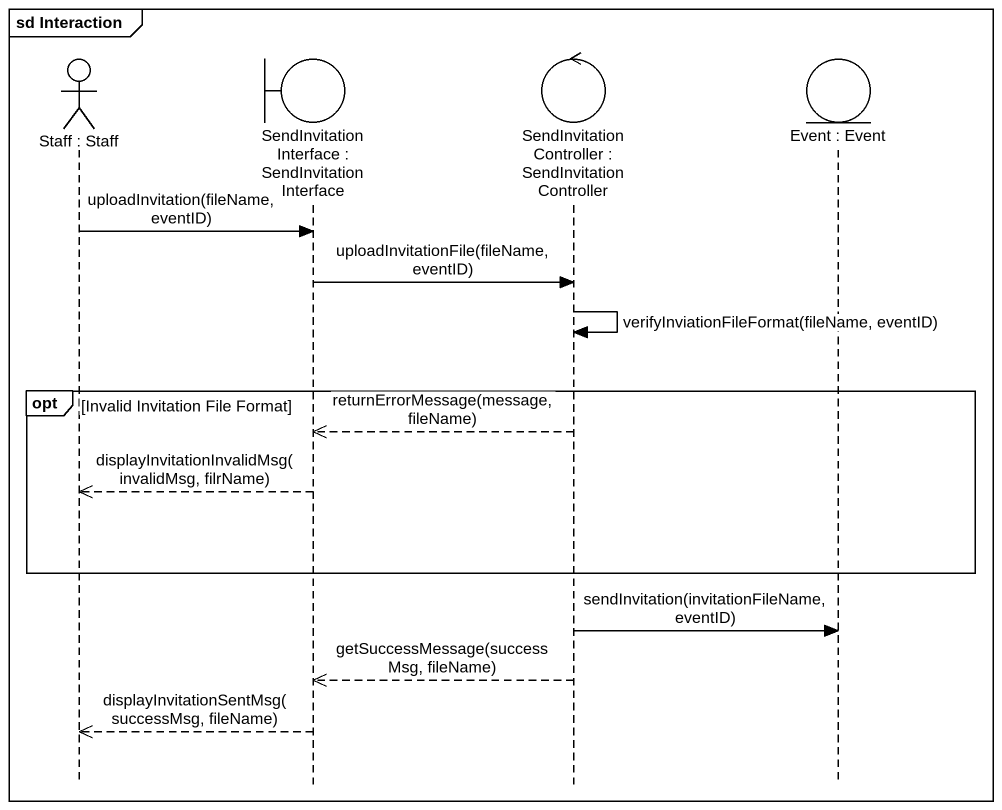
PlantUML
@startuml
mainframe sd Interaction
hide footbox
actor "Staff : Staff" as Staff
boundary "SendInvitationInterface : SendInvitationInterface" as SendInvitationInterface
control "SendInvitationController : SendInvitationController" as SendInvitationController
entity "Event : Event" as Event

Staff -> SendInvitationInterface : uploadInvitation(fileName, eventID)
SendInvitationInterface -> SendInvitationController : uploadInvitationFile(fileName, eventID)
SendInvitationController -> SendInvitationController : verifyInviationFileFormat(fileName, eventID)
opt Invalid Invitation File Format
  SendInvitationController -->> SendInvitationInterface : returnErrorMessage(message, fileName)
  SendInvitationInterface -->> Staff : displayInvitationInvalidMsg(invalidMsg, filrName)
end
SendInvitationController -> Event : sendInvitation(invitationFileName, eventID)
SendInvitationController -->> SendInvitationInterface : getSuccessMessage(successMsg, fileName)
SendInvitationInterface -->> Staff : displayInvitationSentMsg(successMsg, fileName)
@enduml
